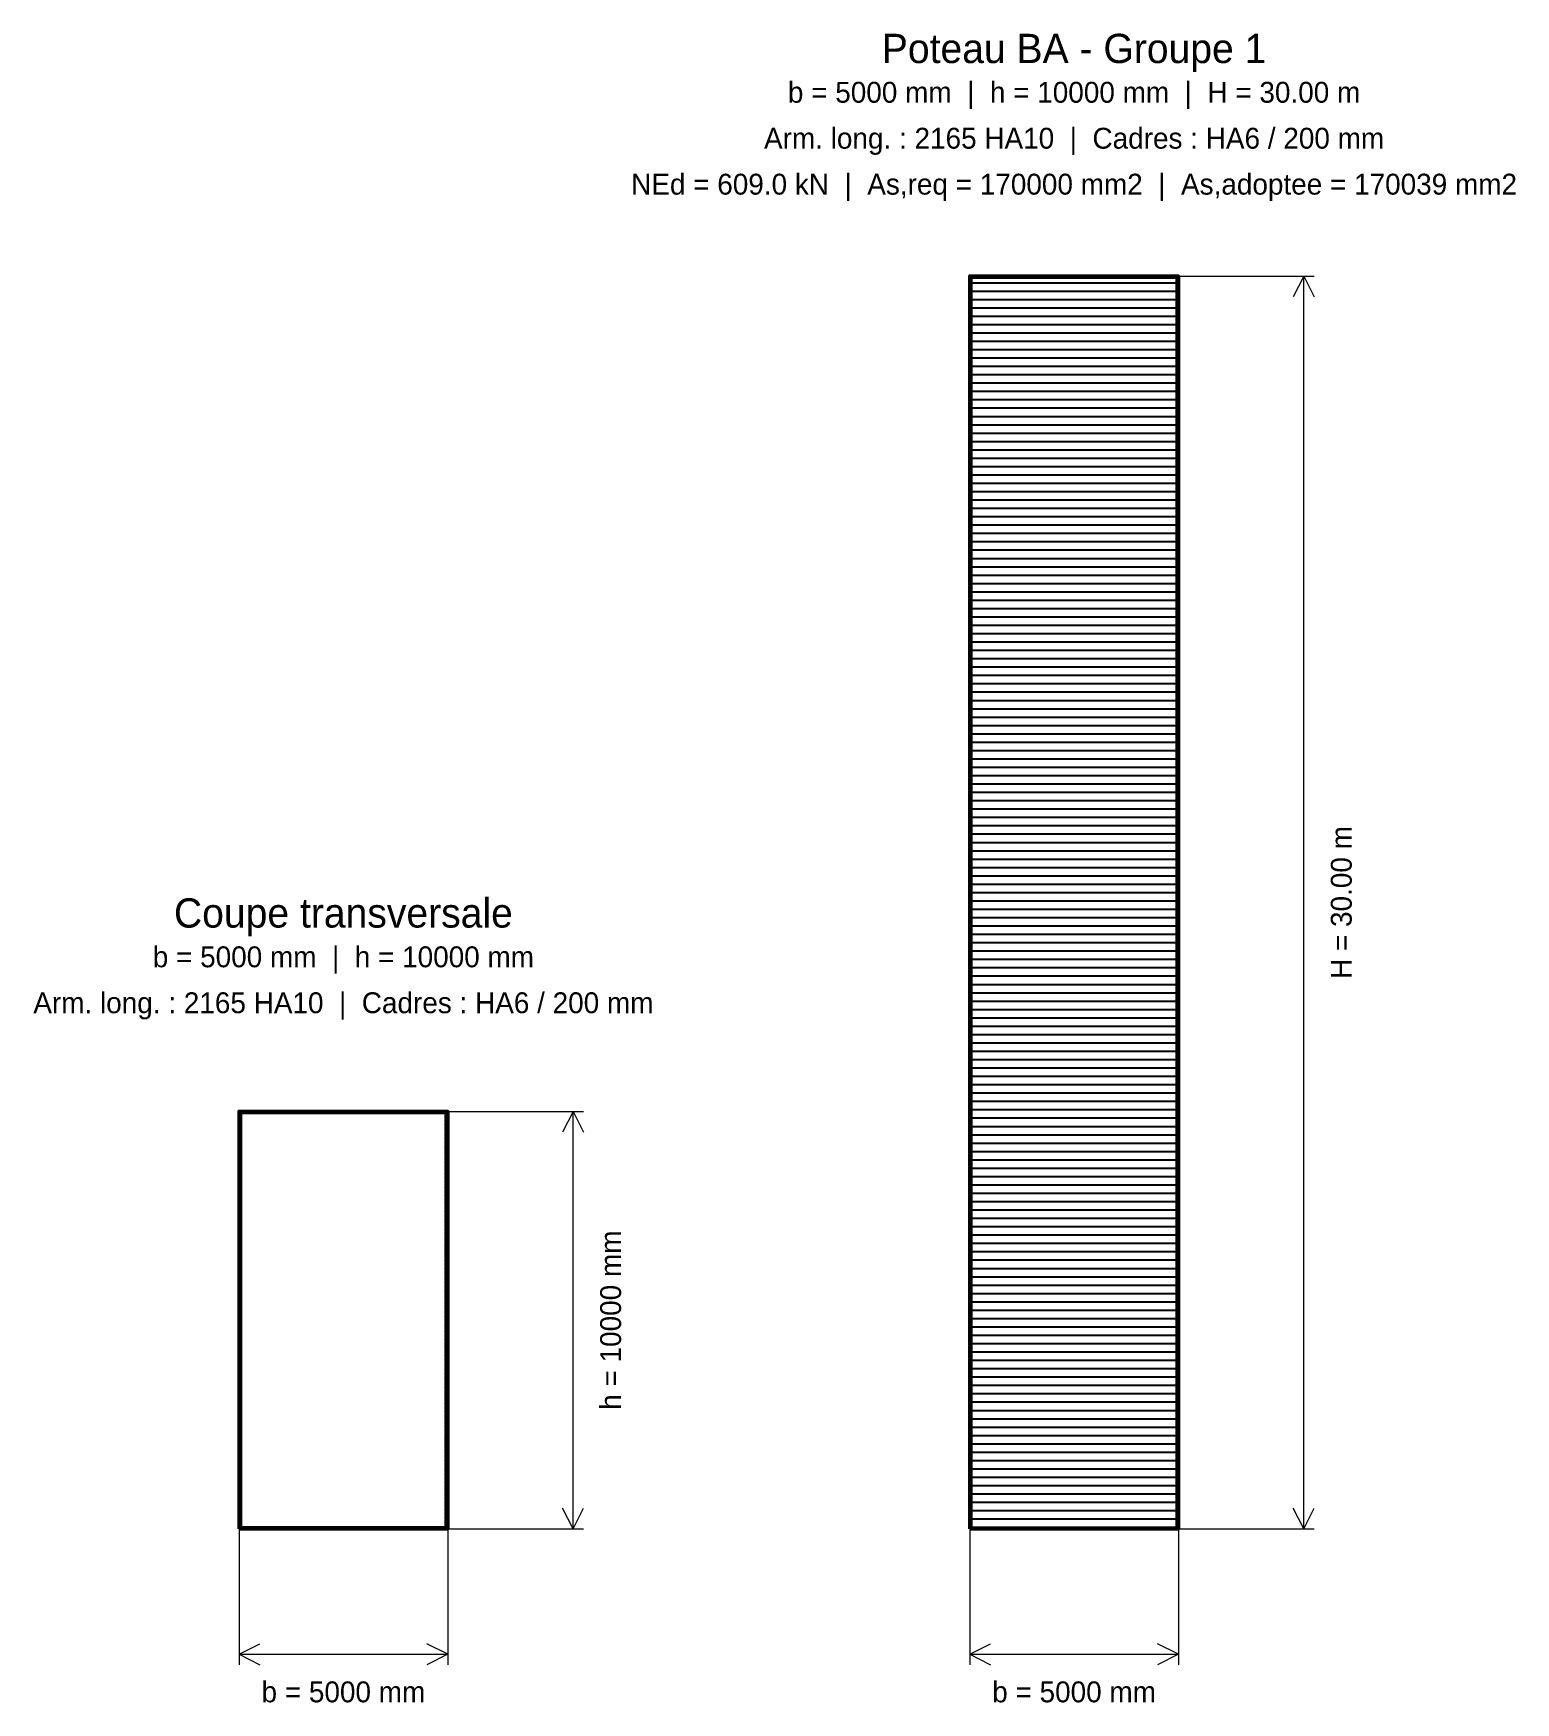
# Model space of a CAD drawing. Header units: millimetres. Extents: x -4925 to 30575, y -4157 to 35810.
import ezdxf
from ezdxf.enums import TextEntityAlignment as Align

# ---------------------------------------------------------------- set-up
doc = ezdxf.new("R2010")
doc.units = ezdxf.units.MM
for name, color, linetype, lineweight in [('ACIER_LONG', 1, 'Continuous', 35), ('BETON', 7, 'Continuous', 50), ('COTATIONS', 2, 'Continuous', 18), ('ETRIERS', 3, 'Continuous', 25), ('TEXTES', 4, 'Continuous', 18)]:
    doc.layers.add(name, color=color, linetype=linetype, lineweight=lineweight)

msp = doc.modelspace()

# ---------------------------------------------------------------- linework, layer by layer
at = {"layer": 'ACIER_LONG'}
for p, q in [((17541, 41), (17541, 29959)), ((22459, 41), (22459, 29959))]:
    msp.add_line(p, q, dxfattribs=at)
for centre in [(41, 9950), (41, 9936), (41, 9923), (41, 9909), (41, 9895), (41, 9881), (41, 9868), (41, 9854), (41, 9840), (41, 9827), (41, 9813), (41, 9799), (41, 9785), (41, 9772), (41, 9758), (41, 9744), (41, 9731), (41, 9717), (41, 9703), (41, 9690), (41, 9676), (41, 9662), (41, 9648), (41, 9635), (41, 9621), (41, 9607), (41, 9594), (46, 9959), (59, 9959), (73, 9959), (87, 9959), (100, 9959), (114, 9959), (128, 9959), (142, 9959), (155, 9959), (169, 9959), (183, 9959), (196, 9959), (210, 9959), (224, 9959), (238, 9959), (251, 9959), (265, 9959), (279, 9959), (292, 9959), (306, 9959), (320, 9959), (333, 9959), (347, 9959), (361, 9959), (375, 9959), (388, 9959), (402, 9959), (416, 9959), (429, 9959), (443, 9959), (457, 9959), (471, 9959), (484, 9959), (498, 9959), (512, 9959), (525, 9959), (539, 9959), (553, 9959), (566, 9959), (580, 9959), (594, 9959), (608, 9959), (621, 9959), (635, 9959), (649, 9959), (662, 9959), (676, 9959), (690, 9959), (704, 9959), (717, 9959), (731, 9959), (745, 9959), (758, 9959), (772, 9959), (786, 9959), (799, 9959), (813, 9959), (827, 9959), (841, 9959), (854, 9959), (868, 9959), (882, 9959), (895, 9959), (909, 9959), (923, 9959), (936, 9959), (950, 9959), (964, 9959), (978, 9959), (991, 9959), (1005, 9959), (1019, 9959), (1032, 9959), (1046, 9959), (1060, 9959), (1074, 9959), (1087, 9959), (1101, 9959), (1115, 9959), (1128, 9959), (1142, 9959), (1156, 9959), (1169, 9959), (1183, 9959), (1197, 9959), (1211, 9959), (1224, 9959), (1238, 9959), (1252, 9959), (1265, 9959), (1279, 9959), (1293, 9959), (1307, 9959), (1320, 9959), (1334, 9959), (1348, 9959), (1361, 9959), (1375, 9959), (1389, 9959), (1402, 9959), (1416, 9959), (1430, 9959), (1444, 9959), (1457, 9959), (1471, 9959), (1485, 9959), (1498, 9959), (1512, 9959), (1526, 9959), (1540, 9959), (1553, 9959), (1567, 9959), (1581, 9959), (1594, 9959), (1608, 9959), (1622, 9959), (1635, 9959), (1649, 9959), (1663, 9959), (1677, 9959), (1690, 9959), (1704, 9959), (1718, 9959), (1731, 9959), (1745, 9959), (1759, 9959), (1773, 9959), (1786, 9959), (1800, 9959), (1814, 9959), (1827, 9959), (1841, 9959), (1855, 9959), (1868, 9959), (1882, 9959), (1896, 9959), (1910, 9959), (1923, 9959), (1937, 9959), (1951, 9959), (1964, 9959), (1978, 9959), (1992, 9959), (2006, 9959), (2019, 9959), (2033, 9959), (2047, 9959), (2060, 9959), (2074, 9959), (2088, 9959), (2101, 9959), (2115, 9959), (2129, 9959), (2143, 9959), (2156, 9959), (2170, 9959), (2184, 9959), (2197, 9959), (2211, 9959), (2225, 9959), (2238, 9959), (2252, 9959), (2266, 9959), (2280, 9959), (2293, 9959), (2307, 9959), (2321, 9959), (2334, 9959), (2348, 9959), (2362, 9959), (2376, 9959), (2389, 9959), (2403, 9959), (2417, 9959), (2430, 9959), (2444, 9959), (2458, 9959), (2471, 9959), (2485, 9959), (2499, 9959), (2513, 9959), (2526, 9959), (2540, 9959), (2554, 9959), (2567, 9959), (2581, 9959), (2595, 9959), (2609, 9959), (2622, 9959), (2636, 9959), (2650, 9959), (2663, 9959), (2677, 9959), (2691, 9959), (2704, 9959), (2718, 9959), (2732, 9959), (2746, 9959), (2759, 9959), (2773, 9959), (2787, 9959), (2800, 9959), (2814, 9959), (2828, 9959), (2842, 9959), (2855, 9959), (2869, 9959), (2883, 9959), (2896, 9959), (2910, 9959), (2924, 9959), (2937, 9959), (2951, 9959), (2965, 9959), (2979, 9959), (2992, 9959), (3006, 9959), (3020, 9959), (3033, 9959), (3047, 9959), (3061, 9959), (3075, 9959), (3088, 9959), (3102, 9959), (3116, 9959), (3129, 9959), (3143, 9959), (3157, 9959), (3170, 9959), (3184, 9959), (3198, 9959), (3212, 9959), (3225, 9959), (3239, 9959), (3253, 9959), (3266, 9959), (3280, 9959), (3294, 9959), (3308, 9959), (3321, 9959), (3335, 9959), (3349, 9959), (3362, 9959), (3376, 9959), (3390, 9959), (3403, 9959), (3417, 9959), (3431, 9959), (3445, 9959), (3458, 9959), (3472, 9959), (3486, 9959), (3499, 9959), (3513, 9959), (3527, 9959), (3541, 9959), (3554, 9959), (3568, 9959), (3582, 9959), (3595, 9959), (3609, 9959), (3623, 9959), (3636, 9959), (3650, 9959), (3664, 9959), (3678, 9959), (3691, 9959), (3705, 9959), (3719, 9959), (3732, 9959), (3746, 9959), (3760, 9959), (3773, 9959), (3787, 9959), (3801, 9959), (3815, 9959), (3828, 9959), (3842, 9959), (3856, 9959), (3869, 9959), (3883, 9959), (3897, 9959), (3911, 9959), (3924, 9959), (3938, 9959), (3952, 9959), (3965, 9959), (3979, 9959), (3993, 9959), (4006, 9959), (4020, 9959), (4034, 9959), (4048, 9959), (4061, 9959), (4075, 9959), (4089, 9959), (4102, 9959), (4116, 9959), (4130, 9959), (4144, 9959), (4157, 9959), (4171, 9959), (4185, 9959), (4198, 9959), (4212, 9959), (4226, 9959), (4239, 9959), (4253, 9959), (4267, 9959), (4281, 9959), (4294, 9959), (4308, 9959), (4322, 9959), (4335, 9959), (4349, 9959), (4363, 9959), (4377, 9959), (4390, 9959), (4404, 9959), (4418, 9959), (4431, 9959), (4445, 9959), (4459, 9959), (4472, 9959), (4486, 9959), (4500, 9959), (4514, 9959), (4527, 9959), (4541, 9959), (4555, 9959), (4568, 9959), (4582, 9959), (4596, 9959), (4610, 9959), (4623, 9959), (4637, 9959), (4651, 9959), (4664, 9959), (4678, 9959), (4692, 9959), (4705, 9959), (4719, 9959), (4733, 9959), (4747, 9959), (4760, 9959), (4774, 9959), (4788, 9959), (4801, 9959), (4815, 9959), (4829, 9959), (4843, 9959), (4856, 9959), (4870, 9959), (4884, 9959), (4897, 9959), (4911, 9959), (4925, 9959), (4938, 9959), (4952, 9959), (4959, 9952), (4959, 9938), (4959, 9925), (4959, 9911), (4959, 9897), (4959, 9884), (4959, 9870), (4959, 9856), (4959, 9843), (4959, 9829), (4959, 9815), (4959, 9801), (4959, 9788), (4959, 9774), (4959, 9760), (4959, 9747), (4959, 9733), (4959, 9719), (4959, 9705), (4959, 9692), (4959, 9678), (4959, 9664), (4959, 9651), (4959, 9637), (4959, 9623), (4959, 9610), (4959, 9596), (41, 9580), (41, 9566), (41, 9552), (41, 9539), (41, 9525), (41, 9511), (41, 9498), (41, 9484), (41, 9470), (41, 9457), (41, 9443), (41, 9429), (41, 9415), (41, 9402), (41, 9388), (41, 9374), (41, 9361), (41, 9347), (41, 9333), (41, 9319), (41, 9306), (41, 9292), (41, 9278), (41, 9265), (41, 9251), (41, 9237), (41, 9224), (41, 9210), (41, 9196), (4959, 9582), (4959, 9568), (4959, 9555), (4959, 9541), (4959, 9527), (4959, 9514), (4959, 9500), (4959, 9486), (4959, 9472), (4959, 9459), (4959, 9445), (4959, 9431), (4959, 9418), (4959, 9404), (4959, 9390), (4959, 9377), (4959, 9363), (4959, 9349), (4959, 9335), (4959, 9322), (4959, 9308), (4959, 9294), (4959, 9281), (4959, 9267), (4959, 9253), (4959, 9239), (4959, 9226), (4959, 9212), (4959, 9198), (41, 9182), (41, 9169), (41, 9155), (41, 9141), (41, 9128), (41, 9114), (41, 9100), (41, 9087), (41, 9073), (41, 9059), (41, 9045), (41, 9032), (41, 9018), (41, 9004), (41, 8991), (41, 8977), (41, 8963), (41, 8949), (41, 8936), (41, 8922), (41, 8908), (41, 8895), (41, 8881), (41, 8867), (41, 8854), (41, 8840), (41, 8826), (41, 8812), (41, 8799), (4959, 9185), (4959, 9171), (4959, 9157), (4959, 9144), (4959, 9130), (4959, 9116), (4959, 9102), (4959, 9089), (4959, 9075), (4959, 9061), (4959, 9048), (4959, 9034), (4959, 9020), (4959, 9006), (4959, 8993), (4959, 8979), (4959, 8965), (4959, 8952), (4959, 8938), (4959, 8924), (4959, 8911), (4959, 8897), (4959, 8883), (4959, 8869), (4959, 8856), (4959, 8842), (4959, 8828), (4959, 8815), (4959, 8801), (41, 8785), (41, 8771), (41, 8758), (41, 8744), (41, 8730), (41, 8716), (41, 8703), (41, 8689), (41, 8675), (41, 8662), (41, 8648), (41, 8634), (41, 8621), (41, 8607), (41, 8593), (41, 8579), (41, 8566), (41, 8552), (41, 8538), (41, 8525), (41, 8511), (41, 8497), (41, 8483), (41, 8470), (41, 8456), (41, 8442), (41, 8429), (41, 8415), (41, 8401), (4959, 8787), (4959, 8773), (4959, 8760), (4959, 8746), (4959, 8732), (4959, 8719), (4959, 8705), (4959, 8691), (4959, 8678), (4959, 8664), (4959, 8650), (4959, 8636), (4959, 8623), (4959, 8609), (4959, 8595), (4959, 8582), (4959, 8568), (4959, 8554), (4959, 8541), (4959, 8527), (4959, 8513), (4959, 8499), (4959, 8486), (4959, 8472), (4959, 8458), (4959, 8445), (4959, 8431), (4959, 8417), (4959, 8403), (4959, 8390), (41, 8388), (41, 8374), (41, 8360), (41, 8346), (41, 8333), (41, 8319), (41, 8305), (41, 8292), (41, 8278), (41, 8264), (41, 8250), (41, 8237), (41, 8223), (41, 8209), (41, 8196), (41, 8182), (41, 8168), (41, 8155), (41, 8141), (41, 8127), (41, 8113), (41, 8100), (41, 8086), (41, 8072), (41, 8059), (41, 8045), (41, 8031), (41, 8017), (41, 8004), (41, 7990), (4959, 8376), (4959, 8362), (4959, 8349), (4959, 8335), (4959, 8321), (4959, 8308), (4959, 8294), (4959, 8280), (4959, 8266), (4959, 8253), (4959, 8239), (4959, 8225), (4959, 8212), (4959, 8198), (4959, 8184), (4959, 8170), (4959, 8157), (4959, 8143), (4959, 8129), (4959, 8116), (4959, 8102), (4959, 8088), (4959, 8075), (4959, 8061), (4959, 8047), (4959, 8033), (4959, 8020), (4959, 8006), (4959, 7992), (41, 7976), (41, 7963), (41, 7949), (41, 7935), (41, 7922), (41, 7908), (41, 7894), (41, 7880), (41, 7867), (41, 7853), (41, 7839), (41, 7826), (41, 7812), (41, 7798), (41, 7785), (41, 7771), (41, 7757), (41, 7743), (41, 7730), (41, 7716), (41, 7702), (41, 7689), (41, 7675), (41, 7661), (41, 7647), (41, 7634), (41, 7620), (41, 7606), (41, 7593), (4959, 7979), (4959, 7965), (4959, 7951), (4959, 7937), (4959, 7924), (4959, 7910), (4959, 7896), (4959, 7883), (4959, 7869), (4959, 7855), (4959, 7842), (4959, 7828), (4959, 7814), (4959, 7800), (4959, 7787), (4959, 7773), (4959, 7759), (4959, 7746), (4959, 7732), (4959, 7718), (4959, 7704), (4959, 7691), (4959, 7677), (4959, 7663), (4959, 7650), (4959, 7636), (4959, 7622), (4959, 7609), (4959, 7595), (41, 7579), (41, 7565), (41, 7552), (41, 7538), (41, 7524), (41, 7510), (41, 7497), (41, 7483), (41, 7469), (41, 7456), (41, 7442), (41, 7428), (41, 7414), (41, 7401), (41, 7387), (41, 7373), (41, 7360), (41, 7346), (41, 7332), (41, 7319), (41, 7305), (41, 7291), (41, 7277), (41, 7264), (41, 7250), (41, 7236), (41, 7223), (41, 7209), (41, 7195), (4959, 7581), (4959, 7567), (4959, 7554), (4959, 7540), (4959, 7526), (4959, 7513), (4959, 7499), (4959, 7485), (4959, 7471), (4959, 7458), (4959, 7444), (4959, 7430), (4959, 7417), (4959, 7403), (4959, 7389), (4959, 7376), (4959, 7362), (4959, 7348), (4959, 7334), (4959, 7321), (4959, 7307), (4959, 7293), (4959, 7280), (4959, 7266), (4959, 7252), (4959, 7238), (4959, 7225), (4959, 7211), (4959, 7197), (41, 7181), (41, 7168), (41, 7154), (41, 7140), (41, 7127), (41, 7113), (41, 7099), (41, 7086), (41, 7072), (41, 7058), (41, 7044), (41, 7031), (41, 7017), (41, 7003), (41, 6990), (41, 6976), (41, 6962), (41, 6948), (41, 6935), (41, 6921), (41, 6907), (41, 6894), (41, 6880), (41, 6866), (41, 6853), (41, 6839), (41, 6825), (41, 6811), (41, 6798), (4959, 7184), (4959, 7170), (4959, 7156), (4959, 7143), (4959, 7129), (4959, 7115), (4959, 7101), (4959, 7088), (4959, 7074), (4959, 7060), (4959, 7047), (4959, 7033), (4959, 7019), (4959, 7006), (4959, 6992), (4959, 6978), (4959, 6964), (4959, 6951), (4959, 6937), (4959, 6923), (4959, 6910), (4959, 6896), (4959, 6882), (4959, 6868), (4959, 6855), (4959, 6841), (4959, 6827), (4959, 6814), (4959, 6800), (41, 6784), (41, 6770), (41, 6757), (41, 6743), (41, 6729), (41, 6715), (41, 6702), (41, 6688), (41, 6674), (41, 6661), (41, 6647), (41, 6633), (41, 6620), (41, 6606), (41, 6592), (41, 6578), (41, 6565), (41, 6551), (41, 6537), (41, 6524), (41, 6510), (41, 6496), (41, 6482), (41, 6469), (41, 6455), (41, 6441), (41, 6428), (41, 6414), (41, 6400), (4959, 6786), (4959, 6773), (4959, 6759), (4959, 6745), (4959, 6731), (4959, 6718), (4959, 6704), (4959, 6690), (4959, 6677), (4959, 6663), (4959, 6649), (4959, 6635), (4959, 6622), (4959, 6608), (4959, 6594), (4959, 6581), (4959, 6567), (4959, 6553), (4959, 6540), (4959, 6526), (4959, 6512), (4959, 6498), (4959, 6485), (4959, 6471), (4959, 6457), (4959, 6444), (4959, 6430), (4959, 6416), (4959, 6402), (41, 6387), (41, 6373), (41, 6359), (41, 6345), (41, 6332), (41, 6318), (41, 6304), (41, 6291), (41, 6277), (41, 6263), (41, 6250), (41, 6236), (41, 6222), (41, 6208), (41, 6195), (41, 6181), (41, 6167), (41, 6154), (41, 6140), (41, 6126), (41, 6112), (41, 6099), (41, 6085), (41, 6071), (41, 6058), (41, 6044), (41, 6030), (41, 6017), (41, 6003), (4959, 6389), (4959, 6375), (4959, 6361), (4959, 6348), (4959, 6334), (4959, 6320), (4959, 6307), (4959, 6293), (4959, 6279), (4959, 6265), (4959, 6252), (4959, 6238), (4959, 6224), (4959, 6211), (4959, 6197), (4959, 6183), (4959, 6169), (4959, 6156), (4959, 6142), (4959, 6128), (4959, 6115), (4959, 6101), (4959, 6087), (4959, 6074), (4959, 6060), (4959, 6046), (4959, 6032), (4959, 6019), (4959, 6005), (4959, 5991), (41, 5989), (41, 5975), (41, 5962), (41, 5948), (41, 5934), (41, 5921), (41, 5907), (41, 5893), (41, 5879), (41, 5866), (41, 5852), (41, 5838), (41, 5825), (41, 5811), (41, 5797), (41, 5784), (41, 5770), (41, 5756), (41, 5742), (41, 5729), (41, 5715), (41, 5701), (41, 5688), (41, 5674), (41, 5660), (41, 5646), (41, 5633), (41, 5619), (41, 5605), (41, 5592), (4959, 5978), (4959, 5964), (4959, 5950), (4959, 5936), (4959, 5923), (4959, 5909), (4959, 5895), (4959, 5882), (4959, 5868), (4959, 5854), (4959, 5841), (4959, 5827), (4959, 5813), (4959, 5799), (4959, 5786), (4959, 5772), (4959, 5758), (4959, 5745), (4959, 5731), (4959, 5717), (4959, 5704), (4959, 5690), (4959, 5676), (4959, 5662), (4959, 5649), (4959, 5635), (4959, 5621), (4959, 5608), (4959, 5594), (41, 5578), (41, 5564), (41, 5551), (41, 5537), (41, 5523), (41, 5509), (41, 5496), (41, 5482), (41, 5468), (41, 5455), (41, 5441), (41, 5427), (41, 5413), (41, 5400), (41, 5386), (41, 5372), (41, 5359), (41, 5345), (41, 5331), (41, 5318), (41, 5304), (41, 5290), (41, 5276), (41, 5263), (41, 5249), (41, 5235), (41, 5222), (41, 5208), (41, 5194), (4959, 5580), (4959, 5566), (4959, 5553), (4959, 5539), (4959, 5525), (4959, 5512), (4959, 5498), (4959, 5484), (4959, 5471), (4959, 5457), (4959, 5443), (4959, 5429), (4959, 5416), (4959, 5402), (4959, 5388), (4959, 5375), (4959, 5361), (4959, 5347), (4959, 5333), (4959, 5320), (4959, 5306), (4959, 5292), (4959, 5279), (4959, 5265), (4959, 5251), (4959, 5238), (4959, 5224), (4959, 5210), (4959, 5196), (41, 5180), (41, 5167), (41, 5153), (41, 5139), (41, 5126), (41, 5112), (41, 5098), (41, 5085), (41, 5071), (41, 5057), (41, 5043), (41, 5030), (41, 5016), (41, 5002), (41, 4989), (41, 4975), (41, 4961), (41, 4948), (41, 4934), (41, 4920), (41, 4906), (41, 4893), (41, 4879), (41, 4865), (41, 4852), (41, 4838), (41, 4824), (41, 4810), (41, 4797), (4959, 5183), (4959, 5169), (4959, 5155), (4959, 5142), (4959, 5128), (4959, 5114), (4959, 5100), (4959, 5087), (4959, 5073), (4959, 5059), (4959, 5046), (4959, 5032), (4959, 5018), (4959, 5005), (4959, 4991), (4959, 4977), (4959, 4963), (4959, 4950), (4959, 4936), (4959, 4922), (4959, 4909), (4959, 4895), (4959, 4881), (4959, 4867), (4959, 4854), (4959, 4840), (4959, 4826), (4959, 4813), (4959, 4799), (41, 4783), (41, 4769), (41, 4756), (41, 4742), (41, 4728), (41, 4715), (41, 4701), (41, 4687), (41, 4673), (41, 4660), (41, 4646), (41, 4632), (41, 4619), (41, 4605), (41, 4591), (41, 4577), (41, 4564), (41, 4550), (41, 4536), (41, 4523), (41, 4509), (41, 4495), (41, 4482), (41, 4468), (41, 4454), (41, 4440), (41, 4427), (41, 4413), (41, 4399), (4959, 4785), (4959, 4772), (4959, 4758), (4959, 4744), (4959, 4730), (4959, 4717), (4959, 4703), (4959, 4689), (4959, 4676), (4959, 4662), (4959, 4648), (4959, 4634), (4959, 4621), (4959, 4607), (4959, 4593), (4959, 4580), (4959, 4566), (4959, 4552), (4959, 4539), (4959, 4525), (4959, 4511), (4959, 4497), (4959, 4484), (4959, 4470), (4959, 4456), (4959, 4443), (4959, 4429), (4959, 4415), (4959, 4401), (41, 4386), (41, 4372), (41, 4358), (41, 4344), (41, 4331), (41, 4317), (41, 4303), (41, 4290), (41, 4276), (41, 4262), (41, 4249), (41, 4235), (41, 4221), (41, 4207), (41, 4194), (41, 4180), (41, 4166), (41, 4153), (41, 4139), (41, 4125), (41, 4111), (41, 4098), (41, 4084), (41, 4070), (41, 4057), (41, 4043), (41, 4029), (41, 4016), (41, 4002), (4959, 4388), (4959, 4374), (4959, 4360), (4959, 4347), (4959, 4333), (4959, 4319), (4959, 4306), (4959, 4292), (4959, 4278), (4959, 4264), (4959, 4251), (4959, 4237), (4959, 4223), (4959, 4210), (4959, 4196), (4959, 4182), (4959, 4169), (4959, 4155), (4959, 4141), (4959, 4127), (4959, 4114), (4959, 4100), (4959, 4086), (4959, 4073), (4959, 4059), (4959, 4045), (4959, 4031), (4959, 4018), (4959, 4004), (41, 3988), (41, 3974), (41, 3961), (41, 3947), (41, 3933), (41, 3920), (41, 3906), (41, 3892), (41, 3878), (41, 3865), (41, 3851), (41, 3837), (41, 3824), (41, 3810), (41, 3796), (41, 3783), (41, 3769), (41, 3755), (41, 3741), (41, 3728), (41, 3714), (41, 3700), (41, 3687), (41, 3673), (41, 3659), (41, 3645), (41, 3632), (41, 3618), (41, 3604), (4959, 3990), (4959, 3977), (4959, 3963), (4959, 3949), (4959, 3936), (4959, 3922), (4959, 3908), (4959, 3894), (4959, 3881), (4959, 3867), (4959, 3853), (4959, 3840), (4959, 3826), (4959, 3812), (4959, 3798), (4959, 3785), (4959, 3771), (4959, 3757), (4959, 3744), (4959, 3730), (4959, 3716), (4959, 3703), (4959, 3689), (4959, 3675), (4959, 3661), (4959, 3648), (4959, 3634), (4959, 3620), (4959, 3607), (4959, 3593), (41, 3591), (41, 3577), (41, 3563), (41, 3550), (41, 3536), (41, 3522), (41, 3508), (41, 3495), (41, 3481), (41, 3467), (41, 3454), (41, 3440), (41, 3426), (41, 3413), (41, 3399), (41, 3385), (41, 3371), (41, 3358), (41, 3344), (41, 3330), (41, 3317), (41, 3303), (41, 3289), (41, 3275), (41, 3262), (41, 3248), (41, 3234), (41, 3221), (41, 3207), (41, 3193), (4959, 3579), (4959, 3565), (4959, 3552), (4959, 3538), (4959, 3524), (4959, 3511), (4959, 3497), (4959, 3483), (4959, 3470), (4959, 3456), (4959, 3442), (4959, 3428), (4959, 3415), (4959, 3401), (4959, 3387), (4959, 3374), (4959, 3360), (4959, 3346), (4959, 3332), (4959, 3319), (4959, 3305), (4959, 3291), (4959, 3278), (4959, 3264), (4959, 3250), (4959, 3237), (4959, 3223), (4959, 3209), (4959, 3195), (41, 3180), (41, 3166), (41, 3152), (41, 3138), (41, 3125), (41, 3111), (41, 3097), (41, 3084), (41, 3070), (41, 3056), (41, 3042), (41, 3029), (41, 3015), (41, 3001), (41, 2988), (41, 2974), (41, 2960), (41, 2947), (41, 2933), (41, 2919), (41, 2905), (41, 2892), (41, 2878), (41, 2864), (41, 2851), (41, 2837), (41, 2823), (41, 2809), (41, 2796), (4959, 3182), (4959, 3168), (4959, 3154), (4959, 3141), (4959, 3127), (4959, 3113), (4959, 3099), (4959, 3086), (4959, 3072), (4959, 3058), (4959, 3045), (4959, 3031), (4959, 3017), (4959, 3004), (4959, 2990), (4959, 2976), (4959, 2962), (4959, 2949), (4959, 2935), (4959, 2921), (4959, 2908), (4959, 2894), (4959, 2880), (4959, 2867), (4959, 2853), (4959, 2839), (4959, 2825), (4959, 2812), (4959, 2798), (41, 2782), (41, 2768), (41, 2755), (41, 2741), (41, 2727), (41, 2714), (41, 2700), (41, 2686), (41, 2672), (41, 2659), (41, 2645), (41, 2631), (41, 2618), (41, 2604), (41, 2590), (41, 2576), (41, 2563), (41, 2549), (41, 2535), (41, 2522), (41, 2508), (41, 2494), (41, 2481), (41, 2467), (41, 2453), (41, 2439), (41, 2426), (41, 2412), (41, 2398), (4959, 2784), (4959, 2771), (4959, 2757), (4959, 2743), (4959, 2729), (4959, 2716), (4959, 2702), (4959, 2688), (4959, 2675), (4959, 2661), (4959, 2647), (4959, 2634), (4959, 2620), (4959, 2606), (4959, 2592), (4959, 2579), (4959, 2565), (4959, 2551), (4959, 2538), (4959, 2524), (4959, 2510), (4959, 2496), (4959, 2483), (4959, 2469), (4959, 2455), (4959, 2442), (4959, 2428), (4959, 2414), (4959, 2401), (41, 2385), (41, 2371), (41, 2357), (41, 2343), (41, 2330), (41, 2316), (41, 2302), (41, 2289), (41, 2275), (41, 2261), (41, 2248), (41, 2234), (41, 2220), (41, 2206), (41, 2193), (41, 2179), (41, 2165), (41, 2152), (41, 2138), (41, 2124), (41, 2111), (41, 2097), (41, 2083), (41, 2069), (41, 2056), (41, 2042), (41, 2028), (41, 2015), (41, 2001), (4959, 2387), (4959, 2373), (4959, 2359), (4959, 2346), (4959, 2332), (4959, 2318), (4959, 2305), (4959, 2291), (4959, 2277), (4959, 2263), (4959, 2250), (4959, 2236), (4959, 2222), (4959, 2209), (4959, 2195), (4959, 2181), (4959, 2168), (4959, 2154), (4959, 2140), (4959, 2126), (4959, 2113), (4959, 2099), (4959, 2085), (4959, 2072), (4959, 2058), (4959, 2044), (4959, 2030), (4959, 2017), (4959, 2003), (41, 1987), (41, 1973), (41, 1960), (41, 1946), (41, 1932), (41, 1919), (41, 1905), (41, 1891), (41, 1878), (41, 1864), (41, 1850), (41, 1836), (41, 1823), (41, 1809), (41, 1795), (41, 1782), (41, 1768), (41, 1754), (41, 1740), (41, 1727), (41, 1713), (41, 1699), (41, 1686), (41, 1672), (41, 1658), (41, 1645), (41, 1631), (41, 1617), (41, 1603), (4959, 1989), (4959, 1976), (4959, 1962), (4959, 1948), (4959, 1935), (4959, 1921), (4959, 1907), (4959, 1893), (4959, 1880), (4959, 1866), (4959, 1852), (4959, 1839), (4959, 1825), (4959, 1811), (4959, 1797), (4959, 1784), (4959, 1770), (4959, 1756), (4959, 1743), (4959, 1729), (4959, 1715), (4959, 1702), (4959, 1688), (4959, 1674), (4959, 1660), (4959, 1647), (4959, 1633), (4959, 1619), (4959, 1606), (41, 1590), (41, 1576), (41, 1562), (41, 1549), (41, 1535), (41, 1521), (41, 1507), (41, 1494), (41, 1480), (41, 1466), (41, 1453), (41, 1439), (41, 1425), (41, 1412), (41, 1398), (41, 1384), (41, 1370), (41, 1357), (41, 1343), (41, 1329), (41, 1316), (41, 1302), (41, 1288), (41, 1274), (41, 1261), (41, 1247), (41, 1233), (41, 1220), (41, 1206), (4959, 1592), (4959, 1578), (4959, 1564), (4959, 1551), (4959, 1537), (4959, 1523), (4959, 1510), (4959, 1496), (4959, 1482), (4959, 1469), (4959, 1455), (4959, 1441), (4959, 1427), (4959, 1414), (4959, 1400), (4959, 1386), (4959, 1373), (4959, 1359), (4959, 1345), (4959, 1332), (4959, 1318), (4959, 1304), (4959, 1290), (4959, 1277), (4959, 1263), (4959, 1249), (4959, 1236), (4959, 1222), (4959, 1208), (4959, 1194), (41, 1192), (41, 1179), (41, 1165), (41, 1151), (41, 1137), (41, 1124), (41, 1110), (41, 1096), (41, 1083), (41, 1069), (41, 1055), (41, 1041), (41, 1028), (41, 1014), (41, 1000), (41, 987), (41, 973), (41, 959), (41, 946), (41, 932), (41, 918), (41, 904), (41, 891), (41, 877), (41, 863), (41, 850), (41, 836), (41, 822), (41, 808), (41, 795), (4959, 1181), (4959, 1167), (4959, 1153), (4959, 1140), (4959, 1126), (4959, 1112), (4959, 1099), (4959, 1085), (4959, 1071), (4959, 1057), (4959, 1044), (4959, 1030), (4959, 1016), (4959, 1003), (4959, 989), (4959, 975), (4959, 961), (4959, 948), (4959, 934), (4959, 920), (4959, 907), (4959, 893), (4959, 879), (4959, 866), (4959, 852), (4959, 838), (4959, 824), (4959, 811), (4959, 797), (41, 781), (41, 767), (41, 754), (41, 740), (41, 726), (41, 713), (41, 699), (41, 685), (41, 671), (41, 658), (41, 644), (41, 630), (41, 617), (41, 603), (41, 589), (41, 576), (41, 562), (41, 548), (41, 534), (41, 521), (41, 507), (41, 493), (41, 480), (41, 466), (41, 452), (41, 438), (41, 425), (41, 411), (41, 397), (4959, 783), (4959, 770), (4959, 756), (4959, 742), (4959, 728), (4959, 715), (4959, 701), (4959, 687), (4959, 674), (4959, 660), (4959, 646), (4959, 633), (4959, 619), (4959, 605), (4959, 591), (4959, 578), (4959, 564), (4959, 550), (4959, 537), (4959, 523), (4959, 509), (4959, 495), (4959, 482), (4959, 468), (4959, 454), (4959, 441), (4959, 427), (4959, 413), (4959, 400), (41, 384), (41, 370), (41, 356), (41, 343), (41, 329), (41, 315), (41, 301), (41, 288), (41, 274), (41, 260), (41, 247), (41, 233), (41, 219), (41, 205), (41, 192), (41, 178), (41, 164), (41, 151), (41, 137), (41, 123), (41, 110), (41, 96), (41, 82), (41, 68), (41, 55), (41, 41), (55, 41), (68, 41), (82, 41), (96, 41), (110, 41), (123, 41), (137, 41), (151, 41), (164, 41), (178, 41), (192, 41), (205, 41), (219, 41), (233, 41), (247, 41), (260, 41), (274, 41), (288, 41), (301, 41), (315, 41), (329, 41), (343, 41), (356, 41), (370, 41), (384, 41), (397, 41), (411, 41), (425, 41), (438, 41), (452, 41), (466, 41), (480, 41), (493, 41), (507, 41), (521, 41), (534, 41), (548, 41), (562, 41), (576, 41), (589, 41), (603, 41), (617, 41), (630, 41), (644, 41), (658, 41), (671, 41), (685, 41), (699, 41), (713, 41), (726, 41), (740, 41), (754, 41), (767, 41), (781, 41), (795, 41), (808, 41), (822, 41), (836, 41), (850, 41), (863, 41), (877, 41), (891, 41), (904, 41), (918, 41), (932, 41), (946, 41), (959, 41), (973, 41), (987, 41), (1000, 41), (1014, 41), (1028, 41), (1041, 41), (1055, 41), (1069, 41), (1083, 41), (1096, 41), (1110, 41), (1124, 41), (1137, 41), (1151, 41), (1165, 41), (1179, 41), (1192, 41), (1206, 41), (1220, 41), (1233, 41), (1247, 41), (1261, 41), (1274, 41), (1288, 41), (1302, 41), (1316, 41), (1329, 41), (1343, 41), (1357, 41), (1370, 41), (1384, 41), (1398, 41), (1412, 41), (1425, 41), (1439, 41), (1453, 41), (1466, 41), (1480, 41), (1494, 41), (1507, 41), (1521, 41), (1535, 41), (1549, 41), (1562, 41), (1576, 41), (1590, 41), (1603, 41), (1617, 41), (1631, 41), (1645, 41), (1658, 41), (1672, 41), (1686, 41), (1699, 41), (1713, 41), (1727, 41), (1740, 41), (1754, 41), (1768, 41), (1782, 41), (1795, 41), (1809, 41), (1823, 41), (1836, 41), (1850, 41), (1864, 41), (1878, 41), (1891, 41), (1905, 41), (1919, 41), (1932, 41), (1946, 41), (1960, 41), (1973, 41), (1987, 41), (2001, 41), (2015, 41), (2028, 41), (2042, 41), (2056, 41), (2069, 41), (2083, 41), (2097, 41), (2111, 41), (2124, 41), (2138, 41), (2152, 41), (2165, 41), (2179, 41), (2193, 41), (2206, 41), (2220, 41), (2234, 41), (2248, 41), (2261, 41), (2275, 41), (2289, 41), (2302, 41), (2316, 41), (2330, 41), (2343, 41), (2357, 41), (2371, 41), (2385, 41), (2398, 41), (2412, 41), (2426, 41), (2439, 41), (2453, 41), (2467, 41), (2481, 41), (2494, 41), (2508, 41), (2522, 41), (2535, 41), (2549, 41), (2563, 41), (2576, 41), (2590, 41), (2604, 41), (2618, 41), (2631, 41), (2645, 41), (2659, 41), (2672, 41), (2686, 41), (2700, 41), (2714, 41), (2727, 41), (2741, 41), (2755, 41), (2768, 41), (2782, 41), (2796, 41), (2809, 41), (2823, 41), (2837, 41), (2851, 41), (2864, 41), (2878, 41), (2892, 41), (2905, 41), (2919, 41), (2933, 41), (2947, 41), (2960, 41), (2974, 41), (2988, 41), (3001, 41), (3015, 41), (3029, 41), (3042, 41), (3056, 41), (3070, 41), (3084, 41), (3097, 41), (3111, 41), (3125, 41), (3138, 41), (3152, 41), (3166, 41), (3180, 41), (3193, 41), (3207, 41), (3221, 41), (3234, 41), (3248, 41), (3262, 41), (3275, 41), (3289, 41), (3303, 41), (3317, 41), (3330, 41), (3344, 41), (3358, 41), (3371, 41), (3385, 41), (3399, 41), (3413, 41), (3426, 41), (3440, 41), (3454, 41), (3467, 41), (3481, 41), (3495, 41), (3508, 41), (3522, 41), (3536, 41), (3550, 41), (3563, 41), (3577, 41), (3591, 41), (3604, 41), (3618, 41), (3632, 41), (3645, 41), (3659, 41), (3673, 41), (3687, 41), (3700, 41), (3714, 41), (3728, 41), (3741, 41), (3755, 41), (3769, 41), (3783, 41), (3796, 41), (3810, 41), (3824, 41), (3837, 41), (3851, 41), (3865, 41), (3878, 41), (3892, 41), (3906, 41), (3920, 41), (3933, 41), (3947, 41), (3961, 41), (3974, 41), (3988, 41), (4002, 41), (4016, 41), (4029, 41), (4043, 41), (4057, 41), (4070, 41), (4084, 41), (4098, 41), (4111, 41), (4125, 41), (4139, 41), (4153, 41), (4166, 41), (4180, 41), (4194, 41), (4207, 41), (4221, 41), (4235, 41), (4249, 41), (4262, 41), (4276, 41), (4290, 41), (4303, 41), (4317, 41), (4331, 41), (4344, 41), (4358, 41), (4372, 41), (4386, 41), (4399, 41), (4413, 41), (4427, 41), (4440, 41), (4454, 41), (4468, 41), (4482, 41), (4495, 41), (4509, 41), (4523, 41), (4536, 41), (4550, 41), (4564, 41), (4577, 41), (4591, 41), (4605, 41), (4619, 41), (4632, 41), (4646, 41), (4660, 41), (4673, 41), (4687, 41), (4701, 41), (4715, 41), (4728, 41), (4742, 41), (4756, 41), (4769, 41), (4783, 41), (4797, 41), (4810, 41), (4824, 41), (4838, 41), (4852, 41), (4865, 41), (4879, 41), (4893, 41), (4906, 41), (4920, 41), (4934, 41), (4948, 41), (4959, 386), (4959, 372), (4959, 358), (4959, 345), (4959, 331), (4959, 317), (4959, 304), (4959, 290), (4959, 276), (4959, 262), (4959, 249), (4959, 235), (4959, 221), (4959, 208), (4959, 194), (4959, 180), (4959, 167), (4959, 153), (4959, 139), (4959, 125), (4959, 112), (4959, 98), (4959, 84), (4959, 71), (4959, 57), (4959, 43)]:
    msp.add_circle(centre, 5, dxfattribs=at)
at = {"layer": 'BETON'}
for points in [[(17500, 0), (22500, 0), (22500, 30000), (17500, 30000)], [(0, 0), (5000, 0), (5000, 10000), (0, 10000)]]:
    msp.add_lwpolyline(points, close=True, dxfattribs=at)
at = {"layer": 'COTATIONS'}
for p, q in [((22500, 30000), (25750, 30000)), ((25500, 30000), (25250, 29500)), ((25500, 0), (25500, 30000)), ((25500, 30000), (25750, 29500)), ((5000, 10000), (8250, 10000)), ((8000, 10000), (7750, 9500)), ((8000, 0), (8000, 10000)), ((8000, 10000), (8250, 9500)), ((8000, 0), (7750, 500)), ((8000, 0), (8250, 500)), ((25500, 0), (25250, 500)), ((25500, 0), (25750, 500)), ((0, 0), (0, -3250)), ((5000, 0), (5000, -3250)), ((5000, 0), (8250, 0)), ((17500, 0), (17500, -3250)), ((22500, 0), (25750, 0)), ((22500, 0), (22500, -3250)), ((0, -3000), (500, -2750)), ((5000, -3000), (4500, -2750)), ((17500, -3000), (18000, -2750)), ((22500, -3000), (22000, -2750)), ((0, -3000), (5000, -3000)), ((0, -3000), (500, -3250)), ((5000, -3000), (4500, -3250)), ((17500, -3000), (22500, -3000)), ((17500, -3000), (18000, -3250)), ((22500, -3000), (22000, -3250))]:
    msp.add_line(p, q, dxfattribs=at)
at = {"layer": 'ETRIERS'}
for p, q in [((17530, 29959), (22470, 29959)), ((17530, 29841), (22470, 29841)), ((17530, 29641), (22470, 29641)), ((17530, 29441), (22470, 29441)), ((17530, 29241), (22470, 29241)), ((17530, 29041), (22470, 29041)), ((17530, 28841), (22470, 28841)), ((17530, 28641), (22470, 28641)), ((17530, 28441), (22470, 28441)), ((17530, 28241), (22470, 28241)), ((17530, 28041), (22470, 28041)), ((17530, 27841), (22470, 27841)), ((17530, 27641), (22470, 27641)), ((17530, 27441), (22470, 27441)), ((17530, 27241), (22470, 27241)), ((17530, 27041), (22470, 27041)), ((17530, 26841), (22470, 26841)), ((17530, 26641), (22470, 26641)), ((17530, 26441), (22470, 26441)), ((17530, 26241), (22470, 26241)), ((17530, 26041), (22470, 26041)), ((17530, 25841), (22470, 25841)), ((17530, 25641), (22470, 25641)), ((17530, 25441), (22470, 25441)), ((17530, 25241), (22470, 25241)), ((17530, 25041), (22470, 25041)), ((17530, 24841), (22470, 24841)), ((17530, 24641), (22470, 24641)), ((17530, 24441), (22470, 24441)), ((17530, 24241), (22470, 24241)), ((17530, 24041), (22470, 24041)), ((17530, 23841), (22470, 23841)), ((17530, 23641), (22470, 23641)), ((17530, 23441), (22470, 23441)), ((17530, 23241), (22470, 23241)), ((17530, 23041), (22470, 23041)), ((17530, 22841), (22470, 22841)), ((17530, 22641), (22470, 22641)), ((17530, 22441), (22470, 22441)), ((17530, 22241), (22470, 22241)), ((17530, 22041), (22470, 22041)), ((17530, 21841), (22470, 21841)), ((17530, 21641), (22470, 21641)), ((17530, 21441), (22470, 21441)), ((17530, 21241), (22470, 21241)), ((17530, 21041), (22470, 21041)), ((17530, 20841), (22470, 20841)), ((17530, 20641), (22470, 20641)), ((17530, 20441), (22470, 20441)), ((17530, 20241), (22470, 20241)), ((17530, 20041), (22470, 20041)), ((17530, 19841), (22470, 19841)), ((17530, 19641), (22470, 19641)), ((17530, 19441), (22470, 19441)), ((17530, 19241), (22470, 19241)), ((17530, 19041), (22470, 19041)), ((17530, 18841), (22470, 18841)), ((17530, 18641), (22470, 18641)), ((17530, 18441), (22470, 18441)), ((17530, 18241), (22470, 18241)), ((17530, 18041), (22470, 18041)), ((17530, 17841), (22470, 17841)), ((17530, 17641), (22470, 17641)), ((17530, 17441), (22470, 17441)), ((17530, 17241), (22470, 17241)), ((17530, 17041), (22470, 17041)), ((17530, 16841), (22470, 16841)), ((17530, 16641), (22470, 16641)), ((17530, 16441), (22470, 16441)), ((17530, 16241), (22470, 16241)), ((17530, 16041), (22470, 16041)), ((17530, 15841), (22470, 15841)), ((17530, 15641), (22470, 15641)), ((17530, 15441), (22470, 15441)), ((17530, 15241), (22470, 15241)), ((17530, 15041), (22470, 15041)), ((17530, 14841), (22470, 14841)), ((17530, 14641), (22470, 14641)), ((17530, 14441), (22470, 14441)), ((17530, 14241), (22470, 14241)), ((17530, 14041), (22470, 14041)), ((17530, 13841), (22470, 13841)), ((17530, 13641), (22470, 13641)), ((17530, 13441), (22470, 13441)), ((17530, 13241), (22470, 13241)), ((17530, 13041), (22470, 13041)), ((17530, 12841), (22470, 12841)), ((17530, 12641), (22470, 12641)), ((17530, 12441), (22470, 12441)), ((17530, 12241), (22470, 12241)), ((17530, 12041), (22470, 12041)), ((17530, 11841), (22470, 11841)), ((17530, 11641), (22470, 11641)), ((17530, 11441), (22470, 11441)), ((17530, 11241), (22470, 11241)), ((17530, 11041), (22470, 11041)), ((17530, 10841), (22470, 10841)), ((17530, 10641), (22470, 10641)), ((17530, 10441), (22470, 10441)), ((17530, 10241), (22470, 10241)), ((17530, 10041), (22470, 10041)), ((17530, 9841), (22470, 9841)), ((17530, 9641), (22470, 9641)), ((17530, 9441), (22470, 9441)), ((17530, 9241), (22470, 9241)), ((17530, 9041), (22470, 9041)), ((17530, 8841), (22470, 8841)), ((17530, 8641), (22470, 8641)), ((17530, 8441), (22470, 8441)), ((17530, 8241), (22470, 8241)), ((17530, 8041), (22470, 8041)), ((17530, 7841), (22470, 7841)), ((17530, 7641), (22470, 7641)), ((17530, 7441), (22470, 7441)), ((17530, 7241), (22470, 7241)), ((17530, 7041), (22470, 7041)), ((17530, 6841), (22470, 6841)), ((17530, 6641), (22470, 6641)), ((17530, 6441), (22470, 6441)), ((17530, 6241), (22470, 6241)), ((17530, 6041), (22470, 6041)), ((17530, 5841), (22470, 5841)), ((17530, 5641), (22470, 5641)), ((17530, 5441), (22470, 5441)), ((17530, 5241), (22470, 5241)), ((17530, 5041), (22470, 5041)), ((17530, 4841), (22470, 4841)), ((17530, 4641), (22470, 4641)), ((17530, 4441), (22470, 4441)), ((17530, 4241), (22470, 4241)), ((17530, 4041), (22470, 4041)), ((17530, 3841), (22470, 3841)), ((17530, 3641), (22470, 3641)), ((17530, 3441), (22470, 3441)), ((17530, 3241), (22470, 3241)), ((17530, 3041), (22470, 3041)), ((17530, 2841), (22470, 2841)), ((17530, 2641), (22470, 2641)), ((17530, 2441), (22470, 2441)), ((17530, 2241), (22470, 2241)), ((17530, 2041), (22470, 2041)), ((17530, 1841), (22470, 1841)), ((17530, 1641), (22470, 1641)), ((17530, 1441), (22470, 1441)), ((17530, 1241), (22470, 1241)), ((17530, 1041), (22470, 1041)), ((17530, 841), (22470, 841)), ((17530, 641), (22470, 641)), ((17530, 441), (22470, 441)), ((17530, 241), (22470, 241)), ((17530, 41), (22470, 41))]:
    msp.add_line(p, q, dxfattribs=at)
msp.add_lwpolyline([(30, 30), (4970, 30), (4970, 9970), (30, 9970)], close=True, dxfattribs=at)

# ---------------------------------------------------------------- texts
at = {"layer": 'COTATIONS'}
for s, p in [('H = 30.00 m', (26400, 15000)), ('h = 10000 mm', (8900, 5000))]:
    msp.add_text(s, height=500, rotation=90, dxfattribs=at).set_placement(p, align=Align.MIDDLE_CENTER)
for p in [(2500, -3900), (20000, -3900)]:
    msp.add_text('b = 5000 mm', height=500, dxfattribs=at).set_placement(p, align=Align.MIDDLE_CENTER)
at = {"layer": 'TEXTES'}
for s, height, p in [('Poteau BA - Groupe 1', 700, (20000, 35450)), ('b = 5000 mm  |  h = 10000 mm  |  H = 30.00 m', 500, (20000, 34400)), ('Arm. long. : 2165 HA10  |  Cadres : HA6 / 200 mm', 500, (20000, 33300)), ('NEd = 609.0 kN  |  As,req = 170000 mm2  |  As,adoptee = 170039 mm2', 500, (20000, 32200)), ('Coupe transversale', 700, (2500, 14750)), ('b = 5000 mm  |  h = 10000 mm', 500, (2500, 13700)), ('Arm. long. : 2165 HA10  |  Cadres : HA6 / 200 mm', 500, (2500, 12600))]:
    msp.add_text(s, height=height, dxfattribs=at).set_placement(p, align=Align.MIDDLE_CENTER)

doc.saveas('drawing.dxf')
